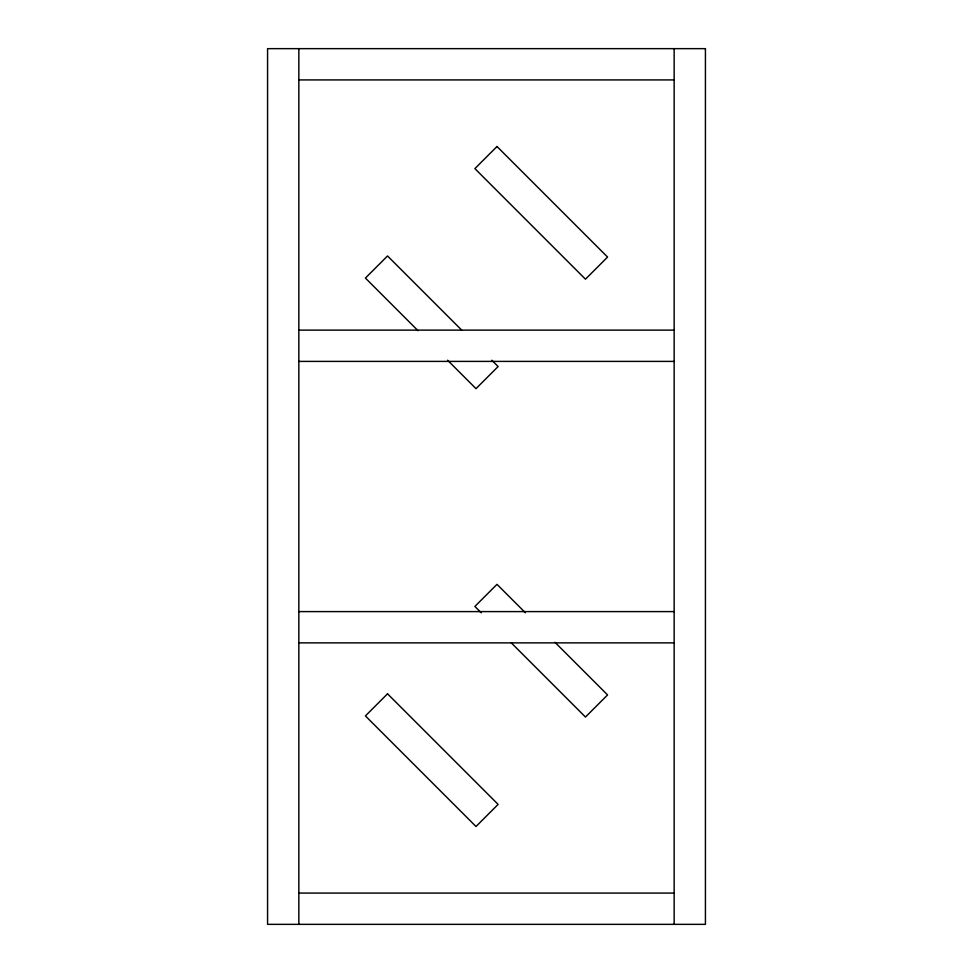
<?xml version="1.0" encoding="UTF-8"?>
<svg xmlns="http://www.w3.org/2000/svg" width="973" height="973" viewBox="0 0 973 973"><rect width="100%" height="100%" fill="white"/><g stroke="black" fill="none" stroke-linecap="round" stroke-linejoin="round"><path stroke-width="1.46" d="M298.845 79.92L674.155 79.92M298.845 330.127L674.155 330.127M298.845 361.397L674.155 361.397M298.845 611.603L674.155 611.603M298.845 642.873L674.155 642.873M298.845 893.08L674.155 893.08M461.701 330.127L387.534 255.96L365.422 278.071L418.074 330.735M491.791 360.217L498.115 366.541L476.004 388.653L447.568 360.217M525.432 612.783L496.996 584.347L474.885 606.459L481.209 612.783M554.926 642.265L607.578 694.929L585.466 717.04L511.299 642.873M674.155 48.65L674.155 924.35M298.845 48.65L298.845 924.35M496.996 146.497L474.885 168.609L585.466 279.19L607.578 257.079L496.996 146.497M387.534 693.81L365.422 715.921L476.004 826.503L498.115 804.391L387.534 693.81M705.425 48.65L267.575 48.65L267.575 924.35L705.425 924.35L705.425 48.65"/></g></svg>
